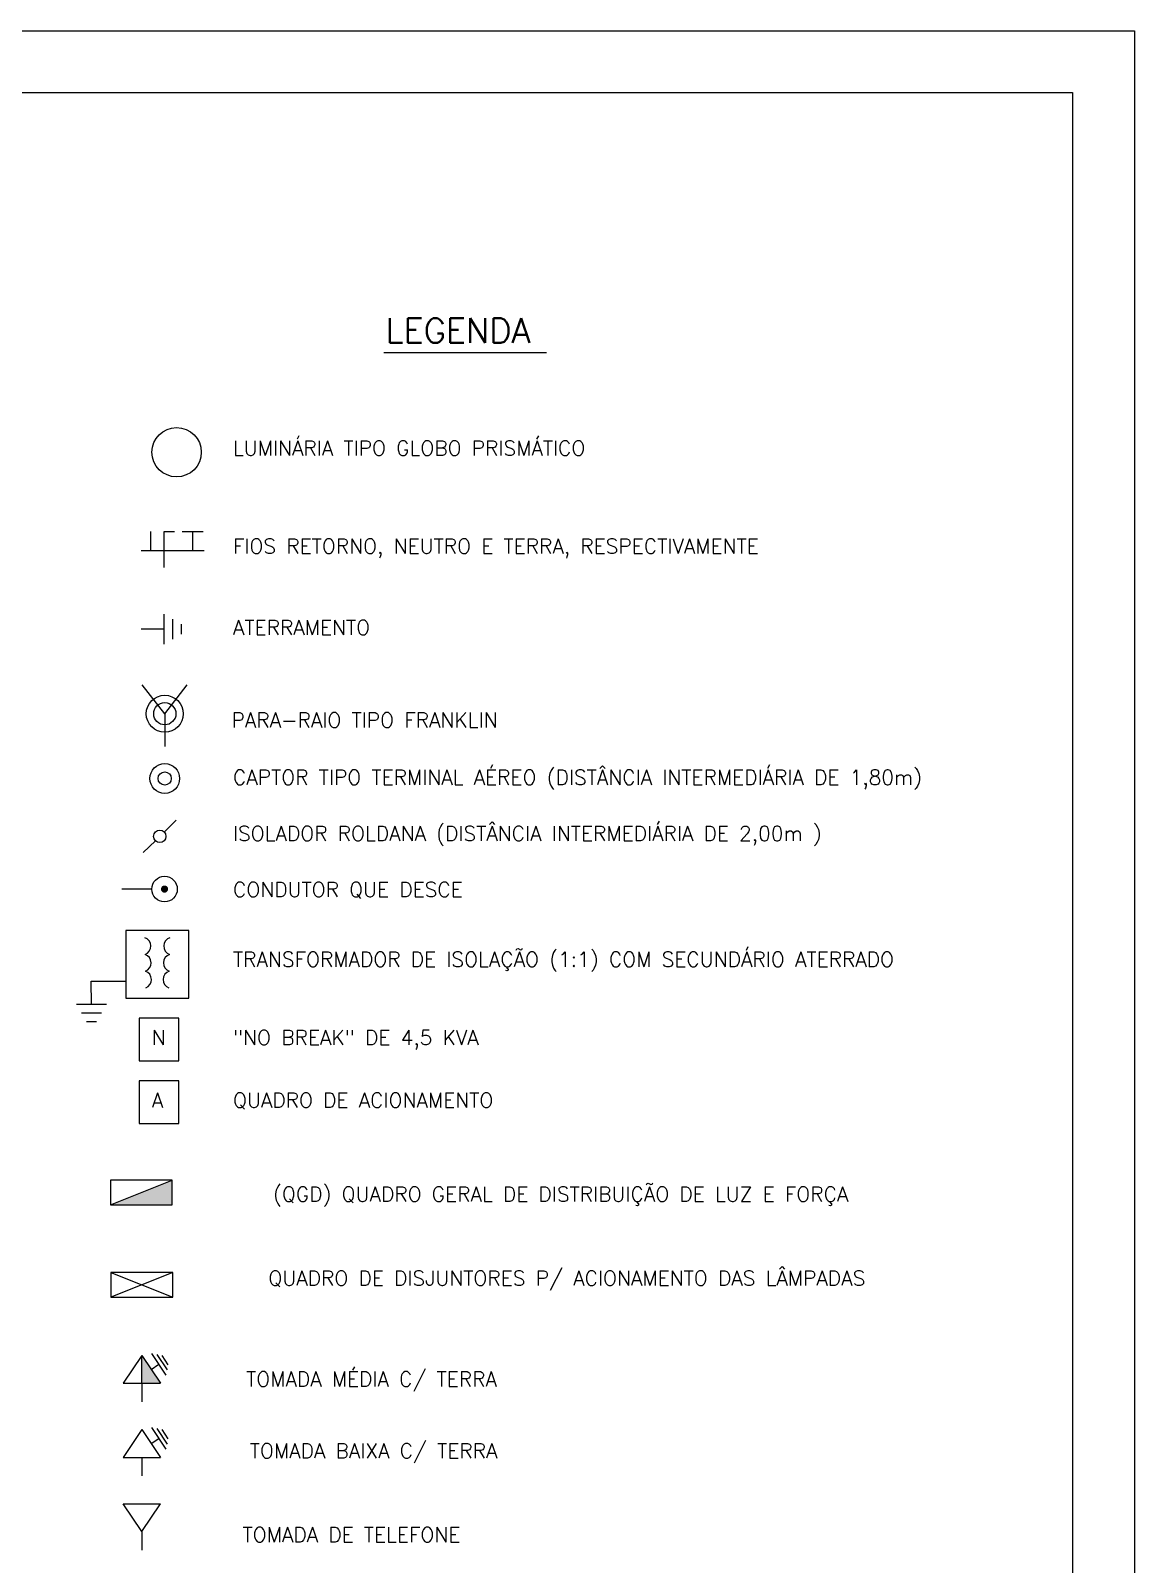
# Model space of a CAD drawing. Header units: millimetres. Extents: x 682 to 1119, y 341 to 434.
# Drawn here: x 881.64 to 899.51, y 400.34 to 425.17 of the extents above; entities that cross this region are included whole.
import ezdxf

# ---------------------------------------------------------------- set-up
doc = ezdxf.new("R2010")
doc.units = ezdxf.units.MM
for name, color, linetype in [('04', 4, 'Continuous'), ('AR-INDICAÇÕES_GRÁFICAS-002-C', 2, 'Continuous'), ('AR-TEXTOS_ALTURA_2_5MM-003C', 3, 'Continuous'), ('AR-TEXTOS_ALTURA_6_0MM-005-C', 5, 'Continuous'), ('hatch', 253, 'Continuous'), ('M', 2, 'Continuous'), ('PENA_2', 2, 'Continuous'), ('PENA_4', 4, 'Continuous'), ('PENA_6', 5, 'Continuous'), ('TEXTO', 2, 'Continuous')]:
    doc.layers.add(name, color=color, linetype=linetype)
doc.styles.add('ROMANS', font='romans')
doc.styles.add('T50', font='simplex.shx', dxfattribs={"height": 0.5})

msp = doc.modelspace()

# ---------------------------------------------------------------- hatches: boundary and pattern name
at = {"layer": 'AR-TEXTOS_ALTURA_2_5MM-003C', "linetype": 'ByBlock', "ltscale": 2}
msp.add_hatch(color=256, dxfattribs=at).paths.add_polyline_path([(883.93, 406.156), (883.93, 406.556), (882.93, 406.156)])
at = {"layer": 'hatch', "linetype": 'ByBlock', "ltscale": 5}
msp.add_hatch(color=256, dxfattribs=at).paths.add_polyline_path([(883.738, 403.266), (883.438, 403.716), (883.438, 403.266)])

# ---------------------------------------------------------------- linework, layer by layer
at = {"color": 4, "linetype": 'Continuous'}
for p, q in [((884.449, 416.748), (883.427, 416.748)), ((883.799, 415.477), (883.427, 415.477)), ((882.622, 409.407), (882.62, 409.779)), ((882.62, 409.779), (883.177, 409.779))]:
    msp.add_line(p, q, dxfattribs=at)
at = {"layer": '04', "linetype": 'Continuous'}
for p, q in [((883.81, 414.108), (883.445, 414.578)), ((883.81, 414.108), (884.175, 414.578)), ((883.81, 414.108), (883.81, 413.576)), ((883.801, 412.193), (883.997, 412.384)), ((883.462, 411.861), (883.658, 412.053)), ((883.599, 411.269), (883.116, 411.269))]:
    msp.add_line(p, q, dxfattribs=at)
at = {"layer": '04', "linetype": 'Continuous', "const_width": 0.0576}
msp.add_lwpolyline([(883.777, 411.269, 1), (883.835, 411.269, 1)], format="xyb", close=True, dxfattribs=at)
at = {"layer": '04', "linetype": 'Continuous'}
for points in [[(883.177, 409.502), (884.2, 409.502), (884.2, 410.6), (883.177, 410.6)], [(883.394, 408.487), (884.038, 408.487), (884.038, 409.179), (883.394, 409.179)], [(883.394, 407.473), (884.038, 407.473), (884.038, 408.164), (883.394, 408.164)]]:
    msp.add_lwpolyline(points, close=True, dxfattribs=at)
at = {"layer": '04'}
for centre, radius in [((883.81, 414.108), 0.3), ((883.81, 414.108), 0.18), ((883.809, 413.06), 0.241), ((883.809, 413.06), 0.107), ((883.806, 411.269), 0.207)]:
    msp.add_circle(centre, radius, dxfattribs=at)
at = {"layer": '04', "linetype": 'Continuous'}
msp.add_circle((883.729, 412.123), 0.1, dxfattribs=at)
at = {"layer": 'AR-INDICAÇÕES_GRÁFICAS-002-C', "ltscale": 2}
msp.add_line((887.356, 419.956), (889.991, 419.956), dxfattribs=at)
at = {"layer": 'AR-TEXTOS_ALTURA_2_5MM-003C', "linetype": 'ByBlock', "ltscale": 2}
for p, q in [((882.93, 406.156), (883.93, 406.556)), ((883.938, 405.061), (882.938, 404.661)), ((882.938, 405.061), (883.938, 404.661)), ((883.438, 403.716), (883.138, 403.266)), ((883.438, 403.716), (883.738, 403.266)), ((883.438, 403.266), (883.438, 403.716)), ((883.588, 403.491), (883.713, 403.574)), ((883.596, 403.749), (883.829, 403.399)), ((883.679, 403.732), (883.846, 403.483)), ((883.763, 403.716), (883.862, 403.566)), ((883.138, 403.266), (883.438, 403.266)), ((883.438, 403.266), (883.738, 403.266)), ((883.438, 403.266), (883.438, 402.966)), ((883.438, 402.516), (883.138, 402.066)), ((883.438, 402.516), (883.738, 402.066)), ((883.588, 402.291), (883.713, 402.374)), ((883.596, 402.549), (883.829, 402.199)), ((883.679, 402.532), (883.846, 402.283)), ((883.763, 402.516), (883.862, 402.366)), ((883.138, 402.066), (883.438, 402.066)), ((883.438, 402.066), (883.738, 402.066)), ((883.438, 402.066), (883.438, 401.766)), ((883.438, 400.866), (883.138, 401.316)), ((883.138, 401.316), (883.438, 401.316)), ((883.438, 400.866), (883.738, 401.316)), ((883.438, 401.316), (883.738, 401.316)), ((883.438, 400.866), (883.438, 400.566))]:
    msp.add_line(p, q, dxfattribs=at)
for points in [[(882.93, 406.156), (883.93, 406.156), (883.93, 406.556), (882.93, 406.556)], [(882.938, 404.661), (883.938, 404.661), (883.938, 405.061), (882.938, 405.061)]]:
    msp.add_lwpolyline(points, close=True, dxfattribs=at)
at = {"layer": 'M'}
for centre, start, end in [((883.44, 410.346), 290.7281, 71.2729), ((883.937, 410.346), 108.7271, 249.2719), ((883.445, 410.075), 290.7281, 71.2729), ((883.932, 410.075), 108.7271, 249.2719), ((883.45, 409.804), 290.7281, 71.2729), ((883.927, 409.804), 108.7271, 249.2719)]:
    msp.add_arc(centre, 0.144, start, end, dxfattribs=at)
at = {"layer": 'PENA_2'}
for p, q in [((779.514, 425.169), (899.514, 425.169)), ((899.514, 425.169), (899.514, 341.169))]:
    msp.add_line(p, q, dxfattribs=at)
at = {"layer": 'PENA_2', "linetype": 'ByBlock', "ltscale": 5}
for p, q in [((883.585, 416.748), (883.585, 417.057)), ((883.799, 417.057), (883.969, 417.057)), ((883.799, 416.478), (883.799, 417.057)), ((884.094, 417.057), (884.433, 417.057)), ((884.264, 416.748), (884.264, 417.057)), ((883.799, 415.234), (883.799, 415.72)), ((883.939, 415.315), (883.939, 415.639)), ((884.079, 415.396), (884.079, 415.558)), ((882.378, 409.406), (882.865, 409.405)), ((882.459, 409.266), (882.783, 409.265)), ((882.54, 409.125), (882.702, 409.125))]:
    msp.add_line(p, q, dxfattribs=at)
at = {"layer": 'PENA_4', "linetype": 'Continuous', "ltscale": 0.8}
msp.add_circle((884.002, 418.343), 0.4, dxfattribs=at)
at = {"layer": 'PENA_6'}
for p, q in [((782.036, 424.169), (898.514, 424.169)), ((898.514, 424.169), (898.514, 342.169))]:
    msp.add_line(p, q, dxfattribs=at)

# ---------------------------------------------------------------- texts
at = {"layer": 'AR-TEXTOS_ALTURA_6_0MM-005-C', "style": 'T50'}
msp.add_text('LEGENDA', height=0.4, dxfattribs=at).set_placement((887.387, 420.113))
at = {"layer": 'TEXTO', "color": 2, "style": 'ROMANS'}
for s, p in [('LUMINÁRIA TIPO GLOBO PRISMÁTICO', (884.914, 418.29)), ('FIOS RETORNO, NEUTRO E TERRA, RESPECTIVAMENTE', (884.914, 416.702)), ('ATERRAMENTO', (884.914, 415.386)), ('PARA-RAIO TIPO FRANKLIN', (884.891, 413.886)), ('CAPTOR TIPO TERMINAL AÉREO (DISTÂNCIA INTERMEDIÁRIA DE 1,80m)', (884.914, 412.959)), ('ISOLADOR ROLDANA (DISTÂNCIA INTERMEDIÁRIA DE 2,00m )', (884.914, 412.05)), ('CONDUTOR QUE DESCE', (884.914, 411.141)), ('TRANSFORMADOR DE ISOLAÇÃO (1:1) COM SECUNDÁRIO ATERRADO', (884.914, 410.012)), ('N', (883.599, 408.745)), ('"NO BREAK" DE 4,5 KVA', (884.914, 408.745)), ('A', (883.599, 407.73)), ('QUADRO DE ACIONAMENTO', (884.914, 407.73))]:
    msp.add_text(s, height=0.24, dxfattribs=at).set_placement(p)
at = {"layer": 'TEXTO', "color": 2, "char_height": 0.24, "attachment_point": 5, "style": 'ROMANS'}
for s, insert, width in [('(QGD) QUADRO GERAL DE DISTRIBUIÇÃO DE LUZ E FORÇA\\P ', (890.222, 406.09), 20), ('QUADRO DE DISJUNTORES P/ ACIONAMENTO DAS LÂMPADAS ', (890.321, 404.929), 13.6266), ('TOMADA MÉDIA C/ TERRA', (887.158, 403.295), 13.62656), ('TOMADA BAIXA C/ TERRA', (887.192, 402.134), 13.62656), ('TOMADA DE TELEFONE', (886.833, 400.815), 13.62656)]:
    msp.add_mtext(s, dxfattribs=dict(at, insert=insert, width=width))

doc.saveas('drawing.dxf')
